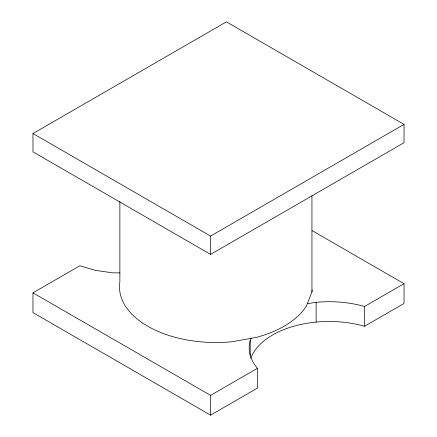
<?xml version="1.0" encoding="UTF-8"?>
<svg xmlns="http://www.w3.org/2000/svg" width="437" height="437" viewBox="0 0 437 437"><rect width="100%" height="100%" fill="white"/><g stroke="black" fill="none" stroke-linecap="round" stroke-linejoin="round"><path stroke-width="0.66" d="M312.187 289.9A96.43 55.674 0 0 1 311.942 291.867L306.419 306.047A96.43 55.674 0 0 1 256.393 337.375L232.364 341.707A96.43 55.674 0 0 1 119.869 281.832L119.869 201.462M250.226 355.368L250.226 340.368L251.199 338.314M32.972 133.542L226.426 21.85L404.028 124.387L404.028 142.697L210.574 254.389L32.972 151.852L32.972 133.542L210.574 236.078L404.028 124.387M250.226 340.368A79.955 46.158 0 0 0 257.437 368.315L257.437 388.089L210.574 415.15L32.972 312.613L32.972 292.839L79.84 265.778L95.534 270.394L112.631 272.835L119.995 272.89M32.972 292.839L210.574 395.376L257.437 368.315M307.326 303.71L316.126 302.322A79.955 46.158 0 0 1 364.54 306.484L404.028 283.684L404.028 303.458L364.54 326.259A79.955 46.158 0 0 0 250.833 358.264M311.985 230.545L404.028 283.684M364.54 306.484L364.54 326.259M316.126 302.322L316.126 322.096M311.942 195.831L311.942 291.867M210.574 236.078L210.574 254.389M210.574 395.376L210.574 415.15"/></g></svg>
